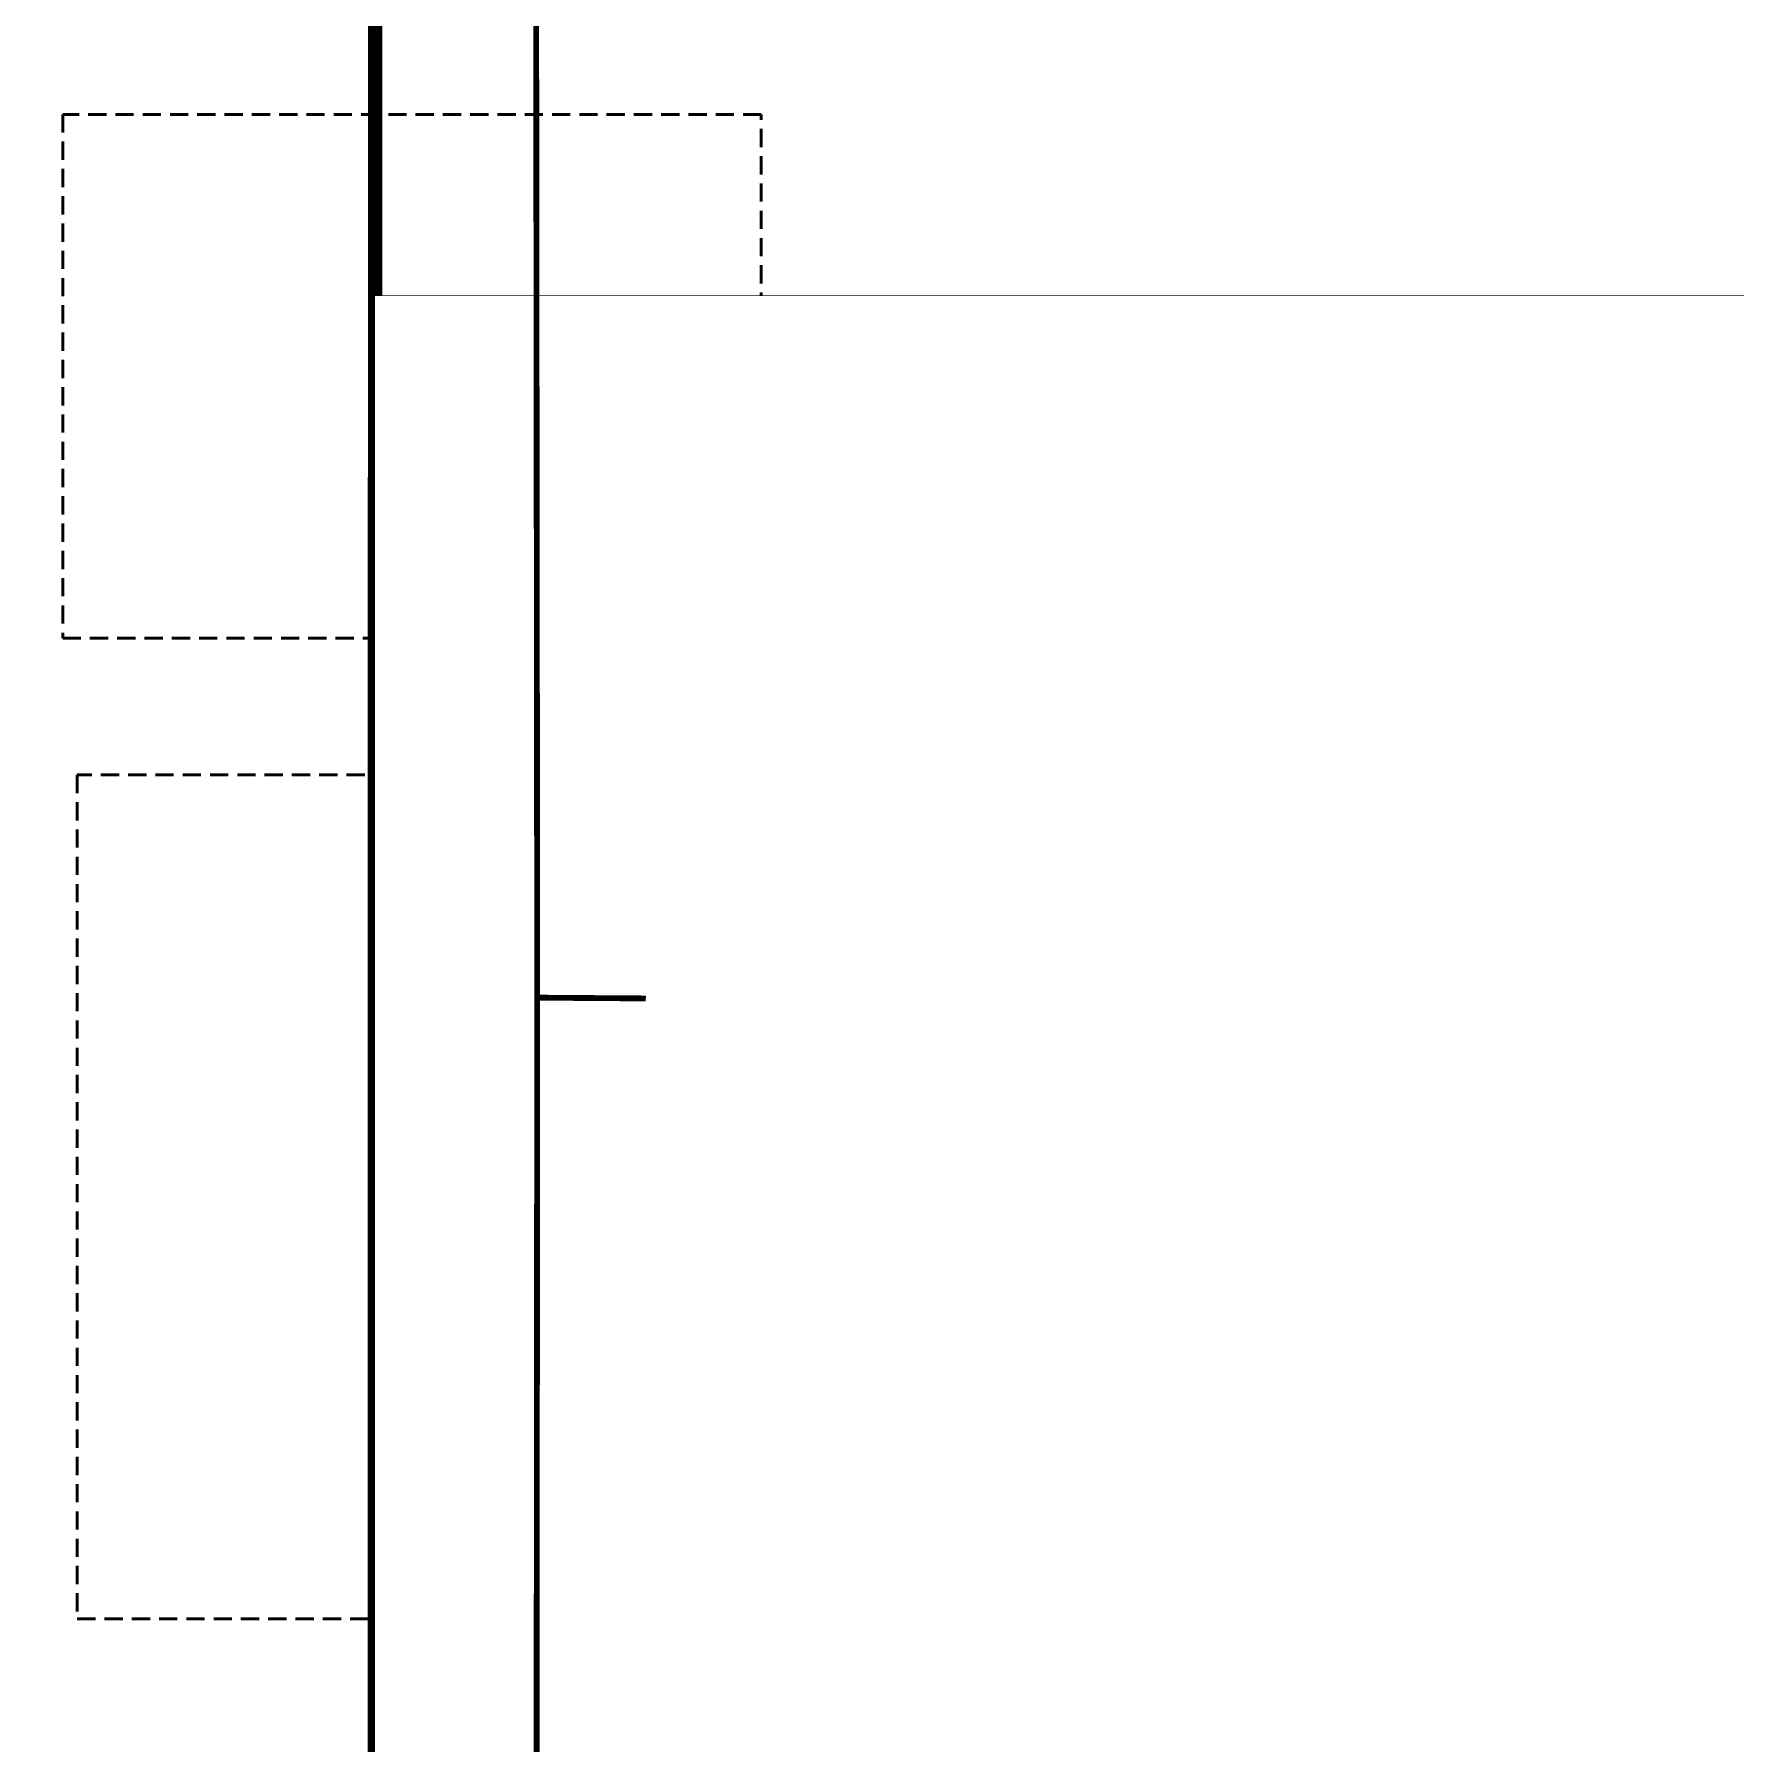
# Model space of a CAD drawing. Header units: centimetres. Extents: x -6122352 to 6876996, y -1694241 to 2592194.
# Drawn here: x 136164 to 142010, y -28651 to -22776 of the extents above; entities that cross this region are included whole.
import ezdxf
from ezdxf.xclip import XClip

# ---------------------------------------------------------------- set-up
doc = ezdxf.new("R2010")
doc.units = ezdxf.units.CM
doc.header["$MEASUREMENT"] = 0
doc.header["$XCLIPFRAME"] = 2
for name, pattern in [('DASHED2', [0.375, 0.25, -0.125]), ('XR-AR-END-SETTING OUT PLAN$0$23261-XR-AR-SI-GF$0$HIDDEN', [0.375, 0.25, -0.125]), ('XR-AR-END-SETTING OUT PLAN$0$23585-XR-AR-END-GROUND FLOOR$0$23261-XR-AR-SI-GF$0$HIDDEN', [0.375, 0.25, -0.125]), ('XR-AR-END-SETTING OUT PLAN$0$23585-XR-AR-END-GROUND FLOOR$0$945-4P-1-101-GROUND FLOOR PLAN$0$XR-MIDDLE-GROUND FLOOR PLAN$0$HIDDEN2', [0.1875, 0.125, -0.0625]), ('XR-AR-END-SETTING OUT PLAN$0$23585-XR-AR-END-GROUND FLOOR$0$XR-END-GROUND FLOOR PLAN$0$HIDDEN2', [0.1875, 0.125, -0.0625])]:
    doc.linetypes.add(name, pattern=pattern)
for name, color, linetype in [('23585-XR-AR-BOUNDARY WALLS AND SETBACKS$0$setback', 7, 'XR-AR-END-SETTING OUT PLAN$0$23261-XR-AR-SI-GF$0$HIDDEN'), ('@MI-REF LAYER', 7, 'Continuous'), ('B_TH_4', 7, 'Continuous'), ('XR-AR-END-SETTING OUT PLAN$0$23585-XR-AR-END-GROUND FLOOR$0$A-Flor-Strs', 1, 'Continuous')]:
    doc.layers.add(name, color=color, linetype=linetype)
for name, color, linetype, lineweight in [('@ Foundations', 4, 'DASHED2', 50), ('A-ANNO-TEXT', 3, 'Continuous', 25), ('XR-AR-END-SETTING OUT PLAN$0$23585-XR-AR-END-GROUND FLOOR$0$A-DOOR-FULL', 1, 'Continuous', 9), ('XR-AR-END-SETTING OUT PLAN$0$23585-XR-AR-END-GROUND FLOOR$0$A-FLOR-OVHD', 9, 'XR-AR-END-SETTING OUT PLAN$0$23585-XR-AR-END-GROUND FLOOR$0$23261-XR-AR-SI-GF$0$HIDDEN', 15), ('XR-AR-END-SETTING OUT PLAN$0$23585-XR-AR-END-GROUND FLOOR$0$A-GLAZ-SILL', 8, 'Continuous', 5), ('XR-AR-END-SETTING OUT PLAN$0$23585-XR-AR-END-GROUND FLOOR$0$A-GLAZ-WNDO', 232, 'Continuous', 9), ('XR-AR-END-SETTING OUT PLAN$0$23585-XR-AR-END-GROUND FLOOR$0$A-WALL', 7, 'Continuous', 30), ('XR-AR-END-SETTING OUT PLAN$0$23585-XR-AR-END-GROUND FLOOR$0$A-WALL-FNSH', 9, 'Continuous', 5), ('XR-AR-END-SETTING OUT PLAN$0$23585-XR-AR-END-GROUND FLOOR$0$S-COLS', 51, 'Continuous', 40), ('XR-AR-END-SETTING OUT PLAN$0$23585-XR-AR-END-GROUND FLOOR$0$S-COLS-PATT', 8, 'Continuous', 5)]:
    doc.layers.add(name, color=color, linetype=linetype, lineweight=lineweight)

# ---------------------------------------------------------------- blocks, each defined once
blk = doc.blocks.new('23585-XR-AR-BOUNDARY WALLS AND SETBACKS')
at = {"layer": '23585-XR-AR-BOUNDARY WALLS AND SETBACKS$0$setback', "ltscale": 40, "const_width": 0.05}
blk.add_lwpolyline([(496523.495691437, 2769011.602722642), (496519.3412598212, 2769007.068562509), (496515.2876013813, 2769002.644898729), (496511.2342491072, 2768998.221150815), (496507.1808491084, 2768993.797350815), (496503.1274491075, 2768989.373550816), (496498.9709691079, 2768984.837265666), (496513.3484613407, 2768971.664059236), (496517.5045994969, 2768976.199995874), (496521.5582515897, 2768980.623852726), (496525.6116474211, 2768985.047448177), (496529.6650017803, 2768989.471198366), (496533.7184017806, 2768993.894998366), (496537.8730016777, 2768998.429195459)], close=True, dxfattribs=at)
blk = doc.blocks.new('A$C9d9485f6')
at = {"layer": 'A-ANNO-TEXT', "rotation": 312.4881850805905}
blk.add_blockref('23585-XR-AR-BOUNDARY WALLS AND SETBACKS', (-2377088.534775567, -1504219.252137818), dxfattribs=at)
blk = doc.blocks.new('*U35')
for points in [[(91, -5.684341886080801e-14), (41, -5.684341886080801e-14), (41, 1021), (91, 1021)], [(0, 0), (38, -5.684341886080801e-14), (38, -50), (50, -50), (50, -249.999999999997), (0, -249.999999999997)], [(1100, 2.842170943040401e-14), (1062, -2.842170943040401e-14), (1062, -49.99999999999997), (1050, -49.99999999999997), (1050, -249.999999999997), (1100, -249.999999999997)]]:
    blk.add_lwpolyline(points, close=True)
at = {"color": 8, "linetype": 'XR-AR-END-SETTING OUT PLAN$0$23585-XR-AR-END-GROUND FLOOR$0$XR-END-GROUND FLOOR PLAN$0$HIDDEN2'}
blk.add_arc((41, -5.684341886080801e-14), 1021, 1.594950045944486e-15, 90, dxfattribs=at)
at = {"layer": 'XR-AR-END-SETTING OUT PLAN$0$23585-XR-AR-END-GROUND FLOOR$0$A-GLAZ-SILL', "linetype": 'XR-AR-END-SETTING OUT PLAN$0$23585-XR-AR-END-GROUND FLOOR$0$945-4P-1-101-GROUND FLOOR PLAN$0$XR-MIDDLE-GROUND FLOOR PLAN$0$HIDDEN2', "ltscale": 3}
blk.add_lwpolyline([(0, 0), (1100, 0), (1100, -249.999999999997), (0, -249.999999999997)], close=True, dxfattribs=at)
blk = doc.blocks.new('*U37')
for points in [[(91, -5.684341886080801e-14), (41, -5.684341886080801e-14), (41, 1021), (91, 1021)], [(0, 0), (38, -5.684341886080801e-14), (38, -50), (50, -50), (50, -109.9999999801787), (0, -109.9999999801787)], [(1100, 2.842170943040401e-14), (1062, -2.842170943040401e-14), (1062, -49.99999999999997), (1050, -49.99999999999997), (1050, -109.9999999801786), (1100, -109.9999999801786)]]:
    blk.add_lwpolyline(points, close=True)
at = {"color": 8, "linetype": 'XR-AR-END-SETTING OUT PLAN$0$23585-XR-AR-END-GROUND FLOOR$0$XR-END-GROUND FLOOR PLAN$0$HIDDEN2'}
blk.add_arc((41, -5.684341886080801e-14), 1021, 1.594950045944486e-15, 90, dxfattribs=at)
at = {"layer": 'XR-AR-END-SETTING OUT PLAN$0$23585-XR-AR-END-GROUND FLOOR$0$A-GLAZ-SILL', "linetype": 'XR-AR-END-SETTING OUT PLAN$0$23585-XR-AR-END-GROUND FLOOR$0$945-4P-1-101-GROUND FLOOR PLAN$0$XR-MIDDLE-GROUND FLOOR PLAN$0$HIDDEN2', "ltscale": 3}
blk.add_lwpolyline([(0, 0), (1100, 0), (1100, -109.9999999801786), (0, -109.9999999801786)], close=True, dxfattribs=at)
blk = doc.blocks.new('*U774')
for points in [[(91, -5.684341886080801e-14), (41, -5.684341886080801e-14), (41, 1021), (91, 1021)], [(0, 0), (38, -5.684341886080801e-14), (38, -50), (50, -50), (50, -122.2222222027232), (0, -122.2222222027232)], [(1100, 2.842170943040401e-14), (1062, -2.842170943040401e-14), (1062, -49.99999999999997), (1050, -49.99999999999997), (1050, -122.2222222027231), (1100, -122.2222222027231)]]:
    blk.add_lwpolyline(points, close=True)
at = {"color": 8, "linetype": 'XR-AR-END-SETTING OUT PLAN$0$23585-XR-AR-END-GROUND FLOOR$0$XR-END-GROUND FLOOR PLAN$0$HIDDEN2'}
blk.add_arc((41, -5.684341886080801e-14), 1021, 1.594950045944486e-15, 90, dxfattribs=at)
at = {"layer": 'XR-AR-END-SETTING OUT PLAN$0$23585-XR-AR-END-GROUND FLOOR$0$A-GLAZ-SILL', "linetype": 'XR-AR-END-SETTING OUT PLAN$0$23585-XR-AR-END-GROUND FLOOR$0$945-4P-1-101-GROUND FLOOR PLAN$0$XR-MIDDLE-GROUND FLOOR PLAN$0$HIDDEN2', "ltscale": 3}
blk.add_lwpolyline([(0, 0), (1100, 0), (1100, -122.2222222027231), (0, -122.2222222027231)], close=True, dxfattribs=at)
blk = doc.blocks.new('XR-AR-END-SETTING OUT PLAN$0$23585-XR-AR-END-GROUND FLOOR$0$A$C75a8815d')
at = {"layer": 'XR-AR-END-SETTING OUT PLAN$0$23585-XR-AR-END-GROUND FLOOR$0$S-COLS', "color": 252, "lineweight": 30}
for points in [[(-0.02841067314147949, 3499.999932765961), (-0.02841019630432129, 2699.999933242798), (249.9715893268585, 2699.999932765961), (249.9715902805328, 3499.999933004379)], [(3.814697265625e-06, 0.001664876937866211), (3.814697265625e-06, 550.001665353775), (250.0000038146973, 550.0016646385193), (250.0000038146973, 0.001665115356445312)]]:
    blk.add_lwpolyline(points, close=True, dxfattribs=at)
blk = doc.blocks.new('XR-AR-END-SETTING OUT PLAN')
at = {"layer": 'XR-AR-END-SETTING OUT PLAN$0$23585-XR-AR-END-GROUND FLOOR$0$A-FLOR-OVHD', "color": 8}
blk.add_line((3200.106140449643, 10249.99855422974), (3200.106631532311, 8999.99834060669), dxfattribs=at)
at = {"layer": 'XR-AR-END-SETTING OUT PLAN$0$23585-XR-AR-END-GROUND FLOOR$0$A-FLOR-OVHD', "color": 8, "ltscale": 5}
for p, q in [((4150.149359419942, 9210.30683708191), (3250.158987239003, 9610.350899219513)), ((3250.158987298608, 9210.306836605072), (4150.149360194802, 9610.350899219513))]:
    blk.add_line(p, q, dxfattribs=at)
blk.add_lwpolyline([(3250.158987298608, 9210.306836605072), (4150.149359419942, 9210.30683708191), (4150.149360194802, 9610.350899219513), (3250.158987239003, 9610.350899219513)], close=True, dxfattribs=at)
at = {"layer": 'XR-AR-END-SETTING OUT PLAN$0$23585-XR-AR-END-GROUND FLOOR$0$A-Flor-Strs', "color": 8}
for p, q in [((3000.102111771703, 10249.9985537529), (3000.102079167962, 8999.993498325348)), ((3300.102112427354, 10249.99855422974), (3300.102079108357, 8999.99349784851)), ((3300.102093592286, 9549.99603509903), (3171.357380345464, 9681.451865673065)), ((3000.102095738053, 9549.996026039124), (3300.102093592286, 9549.99603509903)), ((3300.102093592286, 9549.99603509903), (3171.35738016665, 9418.540202617645))]:
    blk.add_line(p, q, dxfattribs=at)
at = {"layer": 'XR-AR-END-SETTING OUT PLAN$0$23585-XR-AR-END-GROUND FLOOR$0$A-GLAZ-SILL', "color": 8}
blk.add_line((3250.100986972451, 6049.997144699097), (3250.10133947432, 8199.998291492462), dxfattribs=at)
at = {"layer": 'XR-AR-END-SETTING OUT PLAN$0$23585-XR-AR-END-GROUND FLOOR$0$A-GLAZ-WNDO', "color": 8}
for p, q in [((3000.101339235902, 8199.998291015625), (3000.101339116693, 8149.998291015625)), ((3150.100986912847, 6099.997143745422), (3150.101339116693, 8199.998291015625)), ((3150.101339116693, 8199.998291015625), (3150.101339295506, 8149.998290538788)), ((3150.101339295506, 8149.998290538788), (3000.101339116693, 8149.998291015625)), ((3000.101213410497, 7447.998108863831), (3000.101213350892, 7497.998109340668)), ((3000.101213350892, 7497.998109340668), (3150.101213827729, 7497.998108386993)), ((3150.101213827729, 7497.998108386993), (3150.101213887334, 7447.998108863831)), ((3150.101213887334, 7447.998108863831), (3000.101213410497, 7447.998108863831)), ((3000.100987270474, 6746.998107910156), (3000.100986436009, 6796.998108863831)), ((3000.100986436009, 6796.998108863831), (3150.100987270474, 6796.998108863831)), ((3150.100987270474, 6796.998108863831), (3150.100986376405, 6746.998108863831)), ((3150.100986376405, 6746.998108863831), (3000.100987270474, 6746.998107910156)), ((3000.100986972451, 6049.997144699097), (3000.100986972451, 6099.997144699097)), ((3000.100986972451, 6099.997144699097), (3150.100986912847, 6099.997143745422)), ((3150.100986912847, 6099.997143745422), (3150.100987151265, 6049.997144699097)), ((3000.100986972451, 6049.997144699097), (3250.100986972451, 6049.997144699097))]:
    blk.add_line(p, q, dxfattribs=at)
for points in [[(3250.122793927789, 8199.997313976288), (3000.101339235902, 8199.998291015625)], [(3000.101213350892, 7497.998109340668), (3000.101339116693, 8149.998291015625)], [(3050.101339116693, 8149.998291015625), (3050.101213350892, 7497.998108863831)], [(3000.100986972451, 6099.997144699097), (3000.101213410497, 7447.998108863831)], [(3050.101213291287, 7447.998109340668), (3050.100986912847, 6796.998107910156)], [(3050.100986853242, 6746.998108386993), (3050.1009863168, 6099.997145175934)]]:
    blk.add_lwpolyline(points, dxfattribs=at)
at = {"layer": 'XR-AR-END-SETTING OUT PLAN$0$23585-XR-AR-END-GROUND FLOOR$0$A-WALL', "color": 8}
for points in [[(9250.102083459496, 6650.001490592957), (9050.100989297032, 6650.001235485077), (9050.10098965466, 8750.000639915466), (6850.11106570065, 8750.002635478973), (6850.111066058278, 8700.0026679039), (6750.111065879464, 8700.002668380737), (6750.111065879464, 8750.000871658325), (6650.111065939069, 8750.000871658325), (6650.111065283418, 8850.002022743225), (6950.111065164208, 8850.002250671387), (6950.111065879464, 8899.99970960617), (7050.111065879464, 8899.99970817566), (7050.11106570065, 8850.002797603607), (9050.099628582597, 8850.000640392303), (9050.10098899901, 10349.9981546402), (7050.11106581986, 10349.99975156784), (7050.111065998673, 9799.999710083008), (6950.11106570065, 9799.999708652496), (6950.112433806062, 10550.00580835342), (7050.108891561627, 10550.00580835342), (7050.104876235127, 10449.99988079071), (9050.099116638303, 10449.9981546402), (9049.948119357228, 19523.36598014832), (9249.950268521905, 19523.36597967148)], [(4790.1072358042, 8749.999267578125), (3250.101112738252, 8749.997854709625), (3250.123472645879, 8199.998291492462), (3000.123275354505, 8199.998291015625), (3000.100934281945, 8999.998242855072), (4540.107388034463, 8999.998847484589), (4540.107358470559, 9049.998554706573), (4790.107358232141, 9049.99855518341)], [(5650.11106570065, 8750.000054359436), (4790.107256367803, 8749.999291419983), (4790.107256188989, 8850.000108718872), (5650.111065641046, 8850.001082897186)], [(3250.12934859097, 5750.006791114807), (3250.100409820676, 5750.006854534149), (3250.100986972451, 6049.997144699097), (3000.129348531365, 6049.997144699097), (3000.129348650575, 5499.999974727631), (3250.129348769784, 5500.006791591644)], [(3250.129348710179, 5499.998108386993), (7760.105232134461, 5500.00174665451), (7760.105232253671, 5750.00045633316), (3250.129348531365, 5749.997789859772)]]:
    blk.add_lwpolyline(points, close=True, dxfattribs=at)
for points in [[(3850.106042101979, 10500.01968860626), (5750.107330158353, 10500.00084400177), (5750.107415214181, 10250.00188541412), (4790.107357934117, 10249.9985537529), (4790.107358291745, 10149.99855566025), (4540.107357993722, 10149.99855566025), (4540.10735835135, 10249.9985537529), (3000.102095916867, 10249.99855327606), (3000.102079048753, 11999.99910259247), (3250.104392960668, 11999.99910163879), (3250.104392841458, 11100.02067995071), (3850.106042161584, 11100.02068090439), (3850.10604198277, 10499.99947547913)], [(7050.107981041074, 10449.99988079071), (7050.11106581986, 10349.99975156784)], [(6750.111065879464, 7650.002737045288), (6750.111066058278, 7800.0026679039), (6850.11106570065, 7800.002666950226), (6850.11106581986, 7750.002600669861), (7450.102789118886, 7750.002596378326), (7450.109474554658, 5750.002065181732), (7350.099751725793, 5750.002155780792), (7350.098205640912, 7650.002731323242), (6750.098205819726, 7650.002736091614)]]:
    blk.add_lwpolyline(points, dxfattribs=at)
at = {"layer": 'XR-AR-END-SETTING OUT PLAN$0$23585-XR-AR-END-GROUND FLOOR$0$A-WALL-FNSH', "color": 8}
for p, q in [((6870.111065760255, 8700.0026679039), (6850.111066058278, 8700.0026679039)), ((9030.101671114564, 8730.002635002136), (6870.111066117883, 8730.002635478973)), ((6870.111066117883, 8730.002635478973), (6870.111065760255, 8700.0026679039))]:
    blk.add_line(p, q, dxfattribs=at)
for points in [[(6981.517476037145, 9799.999709129333), (7070.111065760255, 9799.999709129333), (7070.111065641046, 10329.99975156784), (9030.101697996259, 10329.99975156784), (9030.103048160672, 8870.000639915466), (7070.11106581986, 8870.000638961792), (7070.111065879464, 8899.999708652496), (7050.110617592931, 8899.999709129333)], [(6850.11106570065, 7800.002666950226), (6870.111065641046, 7800.002668380737), (6870.111066237092, 7770.002596378326), (7470.109485939145, 7770.002596378326), (7470.10947497189, 5770.000277042389), (7780.105232134461, 5770.001747131348), (7780.105232253671, 5650.000813484192)]]:
    blk.add_lwpolyline(points, dxfattribs=at)
at = {"layer": 'XR-AR-END-SETTING OUT PLAN$0$23585-XR-AR-END-GROUND FLOOR$0$A-DOOR-FULL', "color": 8, "xscale": -1, "rotation": 270}
blk.add_blockref('*U35', (4790.107358232141, 9049.99855518341), dxfattribs=at)
at = {"layer": 'XR-AR-END-SETTING OUT PLAN$0$23585-XR-AR-END-GROUND FLOOR$0$A-DOOR-FULL', "color": 8}
for name, p, xscale, yscale, zscale, rotation in [('*U774', (7050.111065879464, 8899.99970817566), -0.8181818181818169, 0.8181818181818169, 0.8181818181818167, 270), ('*U37', (6650.111066237092, 8750.001082897186), 0.9090909090912127, 0.9090909090912127, 0.9090909090912127, 179.9999999999999), ('*U774', (6850.111066058278, 8700.0026679039), 0.8181818181818152, 0.8181818181818152, 0.8181818181818152, 270)]:
    blk.add_blockref(name, p, dxfattribs=dict(at, xscale=xscale, yscale=yscale, zscale=zscale, rotation=rotation))
at = {"layer": 'XR-AR-END-SETTING OUT PLAN$0$23585-XR-AR-END-GROUND FLOOR$0$S-COLS-PATT', "color": 8}
blk.add_blockref('XR-AR-END-SETTING OUT PLAN$0$23585-XR-AR-END-GROUND FLOOR$0$A$C75a8815d', (3000.129344239831, 5499.998310089111), dxfattribs=at)
blk = doc.blocks.new('END UNIT')
at = {"xscale": 0.001, "yscale": 0.001, "zscale": 0.001}
blk.add_blockref('XR-AR-END-SETTING OUT PLAN', (-9.150201729830158, 0), dxfattribs=at)
blk = doc.blocks.new('TH_4')
at = {"xscale": -1}
blk.add_blockref('END UNIT', (495826.3053798428, 2769130.514097063), dxfattribs=at)
blk = doc.blocks.new('A$C780da55d')
at = {"layer": 'B_TH_4', "xscale": 1.000039159572381, "yscale": 1.000039159572381, "zscale": 1.000039159572381}
blk.add_blockref('TH_4', (-495814.0704651335, -2769239.302089663), dxfattribs=at)
blk = doc.blocks.new('23585-XR-AR-MALDIVE-2$0$TH_4')
blk.add_blockref('A$C780da55d', (495794.655359471, 2769130.864096801))
at = {"layer": '@ Foundations', "linetype": 'DASHED2', "ltscale": 0.25}
for points in [[(495831.1802292943, 2769137.659569025), (495833.4802292943, 2769137.659569025), (495833.4802292943, 2769140.559569024), (495831.1802292943, 2769140.559569024)], [(495833.5302292943, 2769135.389569025), (495833.5302292943, 2769137.189569024), (495831.1302292944, 2769137.189569024), (495831.1302292944, 2769135.389569025)]]:
    blk.add_lwpolyline(points, close=True, dxfattribs=at)

msp = doc.modelspace()

# ---------------------------------------------------------------- hatches: boundary and pattern name
at = {"layer": '@MI-REF LAYER'}
h = msp.add_hatch(dxfattribs=at)
h.set_pattern_fill('ANSI31', color=256, scale=1999.999998458916, angle=186.7183412143764)
h.set_pattern_definition([(231.7183412143764, (-2377109729.195271, -1504175463.930205), (196.2436825049419, -154.8819453021617), [])])
h.paths.add_polyline_path([(173637.0869775118, -37949.32877335549), (167386.8413807879, -37949.37531380878), (167386.9737882378, -37648.74568145981), (143585.5400450877, -37648.92291633073), (143585.6769294339, -37949.55254705408), (137335.4313334406, -37949.59908999035), (137335.3697368986, -23675.76798647625), (173636.9359965053, -23675.49767068315)])

# ---------------------------------------------------------------- block references
at = {"layer": '@MI-REF LAYER', "xscale": 1000, "yscale": 1000, "zscale": 1000}
msp.add_blockref('A$C9d9485f6', (-23958.95045533385, 48155.57226163784), dxfattribs=at)

# ---------------------------------------------------------------- next in the draw order: block references
at = {"layer": '@MI-REF LAYER'}
ref = msp.add_blockref('23585-XR-AR-MALDIVE-2$0$TH_4', (495949172.1971557, 2769116030.608025), dxfattribs=dict(at, xscale=1000, yscale=1000, zscale=1000, rotation=180.0004266472492))
XClip(ref).set_block_clipping_path([(495793.21268222714, 2769130.5182449548), (495835.2553357263, 2769130.5117717395), (495835.2591759865, 2769154.440407738), (495826.3071482759, 2769154.4120021537), (495820.30700588087, 2769154.4132245434), (495814.30714883376, 2769154.4144345364), (495808.3071463499, 2769154.415509443), (495802.3071416123, 2769154.4165843492), (495793.2169511025, 2769154.458260442)])

# ---------------------------------------------------------------- next in the draw order: linework, layer by layer
at = {"layer": '@MI-REF LAYER', "const_width": 5}
msp.add_lwpolyline([(173636.9359964716, -23675.49767064632), (173637.0869772836, -37949.32877353992), (167386.8413804983, -37949.3753140686), (167386.9737881201, -37648.74568161801), (143585.5400449543, -37648.92291641869), (143585.6769293737, -37949.55254715248), (137335.431333435, -37949.59908998422), (137335.3697366539, -23675.76798670035)], close=True, dxfattribs=at)

# ---------------------------------------------------------------- next in the draw order: wipeouts: each hides what was drawn before it
at = {"color": 10}
msp.add_wipeout([(173637.08697751185, -37949.32877335549), (167386.84138078793, -37949.37531380877), (167386.97378823784, -37648.74568145981), (143585.54004508778, -37648.922916330725), (143585.676929434, -37949.55254705409), (137335.43133344065, -37949.59908999034), (137335.36973689863, -23675.767986476258), (173636.93599650534, -23675.49767068315)], dxfattribs=at).dxf.layer = '@MI-REF LAYER'

# ---------------------------------------------------------------- next in the draw order: linework, layer by layer
at = {"layer": '@MI-REF LAYER', "color": 1, "const_width": 19.99999999999999}
msp.add_lwpolyline([(134137.13162344, -18200.92942667332), (137887.7344942154, -21773.06865496778), (137892.4191953849, -26086.67109566966), (138265.4348901846, -26089.3578047181), (137892.4191953849, -26086.67109566966), (137882.0304717952, -38247.5881734269), (134465.5048395471, -41914.0060719137)], dxfattribs=at)

# ---------------------------------------------------------------- next in the draw order: wipeouts: each hides what was drawn before it
at = {"color": 10}
msp.add_wipeout([(145249.70219935663, -24242.19525345072), (138280.2186561201, -24249.149842696002), (138283.9107472659, -27949.148001438138), (145253.39429076525, -27942.19341247982), (145249.7022012341, -24242.19525550044)], dxfattribs=at).dxf.layer = '@MI-REF LAYER'

doc.saveas('drawing.dxf')
